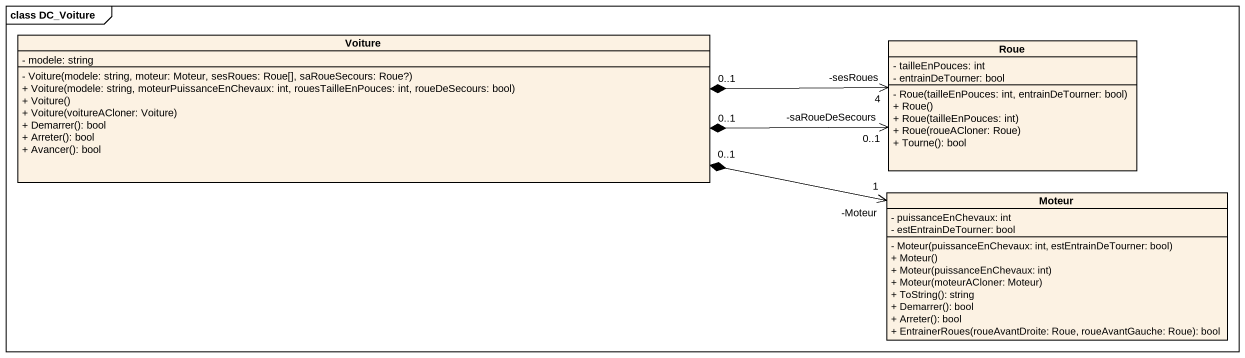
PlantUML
@startuml
mainframe class DC_Voiture
hide circle
hide empty members
skinparam classAttributeIconSize 0
class Voiture {
  - modele: string
  - Voiture(modele: string, moteur: Moteur, sesRoues: Roue[], saRoueSecours: Roue?)
  + Voiture(modele: string, moteurPuissanceEnChevaux: int, rouesTailleEnPouces: int, roueDeSecours: bool)
  + Voiture()
  + Voiture(voitureACloner: Voiture)
  + Demarrer(): bool
  + Arreter(): bool
  + Avancer(): bool
}
class Roue {
  - tailleEnPouces: int
  - entrainDeTourner: bool
  - Roue(tailleEnPouces: int, entrainDeTourner: bool)
  + Roue()
  + Roue(tailleEnPouces: int)
  + Roue(roueACloner: Roue)
  + Tourne(): bool
}
class Moteur {
  - puissanceEnChevaux: int
  - estEntrainDeTourner: bool
  - Moteur(puissanceEnChevaux: int, estEntrainDeTourner: bool)
  + Moteur()
  + Moteur(puissanceEnChevaux: int)
  + Moteur(moteurACloner: Moteur)
  + ToString(): string
  + Demarrer(): bool
  + Arreter(): bool
  + EntrainerRoues(roueAvantDroite: Roue, roueAvantGauche: Roue): bool
}
Roue "-sesRoues\n4" <-left-* "0..1" Voiture
Roue "-saRoueDeSecours\n0..1" <-left-* "0..1" Voiture
Moteur "-Moteur\n1" <-left-* "0..1" Voiture
@enduml
